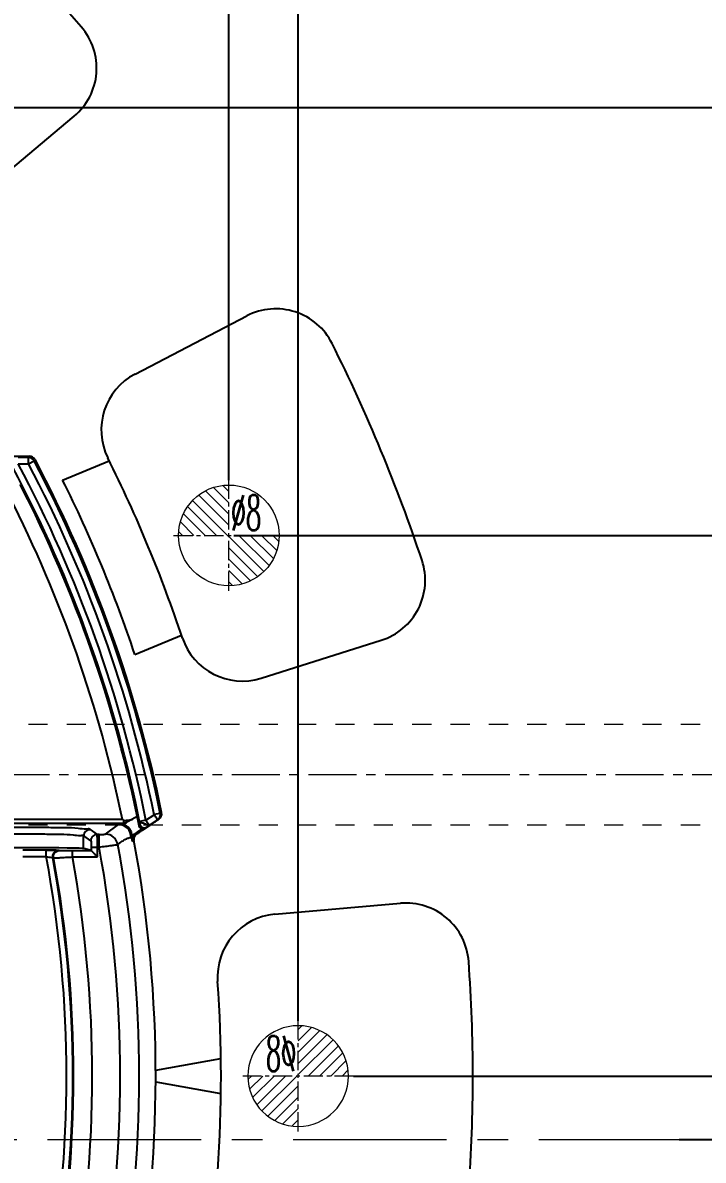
# Model space of a CAD drawing. Header units: millimetres. Extents: x 3054 to 4939, y -1170 to 130.
# Drawn here: x 4702.9 to 4756.9, y -792.7 to -702.3 of the extents above; entities that cross this region are included whole.
import ezdxf

# ---------------------------------------------------------------- set-up
doc = ezdxf.new("R2010")
doc.units = ezdxf.units.MM
doc.header["$LTSCALE"] = 16.335
doc.header["$PDMODE"] = 3
doc.header["$PDSIZE"] = 0.3125
doc.linetypes.add('CENTER', pattern=[0.6, 0.375, -0.075, 0.075, -0.075])
doc.linetypes.add('HIDDEN', pattern=[0.2, 0.1, -0.1])
doc.layers.get('0').update_dxf_attribs({"linetype": 'CONTINUOUS'})
doc.layers.get('Defpoints').update_dxf_attribs({"linetype": 'CONTINUOUS'})
doc.layers.add('11', color=7, linetype='CONTINUOUS')
for name, color, linetype, lineweight in [('center', 1, 'CENTER', 9), ('cool', 153, 'HIDDEN', 9), ('epin', 13, 'CONTINUOUS', 9)]:
    doc.layers.add(name, color=color, linetype=linetype, lineweight=lineweight)
doc.styles.get("Standard").update_dxf_attribs({"font": 'txt', "width": 0.8})
doc.styles.add('TXT05', font='txt.shx', dxfattribs={"width": 0.5, "bigfont": 'gbcbig.shx'})
doc.dimstyles.get("Standard").update_dxf_attribs({"dimtxt": 0.15625, "dimasz": 0.1875, "dimexe": 0.125, "dimexo": 0.0625, "dimtad": 0, "dimtih": 1, "dimtoh": 1, "dimdsep": 46, "dimtxsty": 'Standard', "dimcen": 0.09, "dimadec": 0, "dimazin": 0, "dimtp": 0.01, "dimtm": 0.01, "dimtfac": 1, "dimtofl": 0, "dimtmove": 0, "dimatfit": 3, "dimfxl": 0, "dimtolj": 1, "dimarcsym": 0})

# ---------------------------------------------------------------- blocks, each defined once
blk = doc.blocks.new('epin_ejp_8')
at = {"layer": 'epin'}
h = blk.add_hatch(dxfattribs=at)
h.set_pattern_fill('_ANSI31', color=123, scale=0.2, angle=90, style=0)
h.set_pattern_definition([(135, (-3609.8168, 780.7174), (-0.44901281, -0.44901281), [])])
h.paths.add_polyline_path([(0, 4, 0.414214), (-4, 0), (0, 0)])
h.paths.add_polyline_path([(4, 0), (0, 0), (0, -4, 0.414214)])
at = {"layer": 'epin', "color": 1, "linetype": 'CENTER', "ltscale": 0.248791}
for p, q in [((0, -4.4), (0, 4.4)), ((-4.4, 0), (4.4, 0))]:
    blk.add_line(p, q, dxfattribs=at)
at = {"layer": 'epin'}
blk.add_circle((0, 0), 4, dxfattribs=at)
at = {"layer": 'epin', "color": 6, "style": 'TXT05', "width": 0.5}
blk.add_text('%%c8', height=2.8, dxfattribs=at).set_placement((0.16, 0.4))
blk = doc.blocks.new('4')
at = {"layer": '11', "color": 3, "linetype": 'Continuous'}
for p, q in [((-12.852, 216.652), (-13.724, 226.616)), ((12.852, 216.656), (13.724, 226.619)), ((-7, 208.127), (-7, 212.136)), ((7, 208.13), (7, 212.139))]:
    blk.add_line(p, q, dxfattribs=at)
for centre, radius, start, end in [((0.026, 105), 127.366, 85.91485, 94.10934), ((-8.743, 227.051), 5, 94.10934, 185), ((8.743, 227.055), 5, 355, 85.91485), ((-7.871, 217.088), 5, 185, 274.03007), ((7.871, 217.092), 5, 265.99628, 355), ((0.026, 105), 107.366, 85.99628, 94.03007), ((0.026, 105), 103.366, 86.13132, 93.8975)]:
    blk.add_arc(centre, radius, start, end, dxfattribs=at)
blk = doc.blocks.new('*D215')
at = {"color": 4, "lineweight": -2}
blk.add_line((4755.002, -791.002), (4780.713, -791.002), dxfattribs=at)
at = {"layer": 'Defpoints', "color": 0}
for p in [(4611.243, -791.002), (4755.002, -791.002), (4780.713, -791.002)]:
    blk.add_point(p, dxfattribs=at)
at = {"color": 6, "insert": (4785.713, -791.002), "char_height": 5, "attachment_point": 5}
blk.add_mtext('\\A1;0.00', dxfattribs=at)
blk = doc.blocks.new('*D216')
at = {"color": 4, "lineweight": -2}
blk.add_line((4762.433, -762.001), (4780.713, -762.001), dxfattribs=at)
at = {"layer": 'Defpoints', "color": 0}
for p in [(4762.433, -762.001), (4780.713, -762.001), (4611.243, -791.002)]:
    blk.add_point(p, dxfattribs=at)
at = {"color": 6, "insert": (4788.046, -762.001), "char_height": 5, "attachment_point": 5}
blk.add_mtext('\\A1;29.00', dxfattribs=at)
blk = doc.blocks.new('*D241')
at = {"color": 4, "lineweight": -2}
blk.add_line((4719.639, -743.002), (4780.713, -743.002), dxfattribs=at)
at = {"layer": 'Defpoints', "color": 0}
for p in [(4719.639, -743.002), (4780.713, -743.002), (4611.243, -791.002)]:
    blk.add_point(p, dxfattribs=at)
at = {"color": 6, "insert": (4788.046, -743.002), "char_height": 5, "attachment_point": 5}
blk.add_mtext('\\A1;48.00', dxfattribs=at)
blk = doc.blocks.new('*D242')
at = {"color": 4, "lineweight": -2}
blk.add_line((4697.639, -709.002), (4780.713, -709.002), dxfattribs=at)
at = {"layer": 'Defpoints', "color": 0}
for p in [(4697.639, -709.002), (4780.713, -709.002), (4611.243, -791.002)]:
    blk.add_point(p, dxfattribs=at)
at = {"color": 6, "insert": (4788.046, -709.002), "char_height": 5, "attachment_point": 5}
blk.add_mtext('\\A1;82.00', dxfattribs=at)
blk = doc.blocks.new('*D243')
at = {"color": 4, "lineweight": -2}
blk.add_line((4721.21, -694.001), (4780.713, -694.001), dxfattribs=at)
at = {"layer": 'Defpoints', "color": 0}
for p in [(4721.21, -694.001), (4780.713, -694.001), (4611.243, -791.002)]:
    blk.add_point(p, dxfattribs=at)
at = {"color": 6, "insert": (4788.046, -694.001), "char_height": 5, "attachment_point": 5}
blk.add_mtext('\\A1;97.00', dxfattribs=at)
blk = doc.blocks.new('*D244')
at = {"color": 4, "lineweight": -2}
blk.add_line((4658.639, -680.002), (4780.713, -680.002), dxfattribs=at)
at = {"layer": 'Defpoints', "color": 0}
for p in [(4658.639, -680.002), (4780.713, -680.002), (4611.243, -791.002)]:
    blk.add_point(p, dxfattribs=at)
at = {"color": 6, "insert": (4788.046, -680.002), "char_height": 5, "attachment_point": 5}
blk.add_mtext('\\A1;111.00', dxfattribs=at)
blk = doc.blocks.new('*D245')
at = {"color": 4, "lineweight": -2}
blk.add_line((4615.643, -674.002), (4780.713, -674.002), dxfattribs=at)
at = {"layer": 'Defpoints', "color": 0}
for p in [(4615.643, -674.002), (4780.713, -674.002), (4611.243, -791.002)]:
    blk.add_point(p, dxfattribs=at)
at = {"color": 6, "insert": (4788.713, -674.002), "char_height": 5, "attachment_point": 5}
blk.add_mtext('\\A1;117.00', dxfattribs=at)
blk = doc.blocks.new('*D246')
at = {"color": 4, "lineweight": -2}
for p, q in [((4760.713, -673.002), (4770.713, -667.041)), ((4770.713, -667.041), (4780.713, -667.041)), ((4742.618, -673.002), (4760.713, -673.002))]:
    blk.add_line(p, q, dxfattribs=at)
at = {"layer": 'Defpoints', "color": 0}
for p in [(4780.713, -667.041), (4742.618, -673.002), (4611.243, -791.002)]:
    blk.add_point(p, dxfattribs=at)
at = {"color": 6, "insert": (4788.713, -667.041), "char_height": 5, "attachment_point": 5}
blk.add_mtext('\\A1;118.00', dxfattribs=at)
blk = doc.blocks.new('*D247')
at = {"color": 4, "lineweight": -2}
blk.add_line((4745.254, -815.002), (4780.713, -815.002), dxfattribs=at)
at = {"layer": 'Defpoints', "color": 0}
for p in [(4611.243, -791.002), (4745.254, -815.002), (4780.713, -815.002)]:
    blk.add_point(p, dxfattribs=at)
at = {"color": 6, "insert": (4788.046, -815.002), "char_height": 5, "attachment_point": 5}
blk.add_mtext('\\A1;24.00', dxfattribs=at)
blk = doc.blocks.new('*D248')
at = {"color": 4, "lineweight": -2}
for p, q in [((4760.713, -859.001), (4770.713, -847.002)), ((4770.713, -847.002), (4780.713, -847.002)), ((4702.639, -859.001), (4760.713, -859.001))]:
    blk.add_line(p, q, dxfattribs=at)
at = {"layer": 'Defpoints', "color": 0}
for p in [(4611.243, -791.002), (4780.713, -847.002), (4702.639, -859.001)]:
    blk.add_point(p, dxfattribs=at)
at = {"color": 6, "insert": (4788.046, -847.002), "char_height": 5, "attachment_point": 5}
blk.add_mtext('\\A1;68.00', dxfattribs=at)
blk = doc.blocks.new('*D249')
at = {"color": 4, "lineweight": -2}
blk.add_line((4737.751, -873.002), (4780.713, -873.002), dxfattribs=at)
at = {"layer": 'Defpoints', "color": 0}
for p in [(4611.243, -791.002), (4737.751, -873.002), (4780.713, -873.002)]:
    blk.add_point(p, dxfattribs=at)
at = {"color": 6, "insert": (4788.046, -873.002), "char_height": 5, "attachment_point": 5}
blk.add_mtext('\\A1;82.00', dxfattribs=at)
blk = doc.blocks.new('*D250')
at = {"color": 4, "lineweight": -2}
blk.add_line((4647.643, -899.002), (4780.713, -899.002), dxfattribs=at)
at = {"layer": 'Defpoints', "color": 0}
for p in [(4611.243, -791.002), (4647.643, -899.002), (4780.713, -899.002)]:
    blk.add_point(p, dxfattribs=at)
at = {"color": 6, "insert": (4789.046, -899.002), "char_height": 5, "attachment_point": 5}
blk.add_mtext('\\A1;108.00', dxfattribs=at)
blk = doc.blocks.new('*D251')
at = {"color": 4, "lineweight": -2}
blk.add_line((4748.543, -909.002), (4780.713, -909.002), dxfattribs=at)
at = {"layer": 'Defpoints', "color": 0}
for p in [(4611.243, -791.002), (4748.543, -909.002), (4780.713, -909.002)]:
    blk.add_point(p, dxfattribs=at)
at = {"color": 6, "insert": (4788.713, -909.002), "char_height": 5, "attachment_point": 5}
blk.add_mtext('\\A1;118.00', dxfattribs=at)
blk = doc.blocks.new('*D253')
at = {"color": 4, "lineweight": -2}
for p, q in [((4715.239, -634.173), (4715.239, -624.173)), ((4719.239, -644.173), (4715.239, -634.173)), ((4719.239, -738.601), (4719.239, -644.173))]:
    blk.add_line(p, q, dxfattribs=at)
at = {"layer": 'Defpoints', "color": 0}
for p in [(4715.239, -624.173), (4719.239, -738.601), (4611.243, -791.002)]:
    blk.add_point(p, dxfattribs=at)
at = {"color": 6, "insert": (4715.239, -615.84), "char_height": 5, "attachment_point": 5, "rotation": 90}
blk.add_mtext('\\A1;108.00', dxfattribs=at)
blk = doc.blocks.new('*D254')
at = {"color": 4, "lineweight": -2}
blk.add_line((4739.743, -664.202), (4739.743, -624.173), dxfattribs=at)
at = {"layer": 'Defpoints', "color": 0}
for p in [(4739.743, -624.173), (4739.743, -664.202), (4611.243, -791.002)]:
    blk.add_point(p, dxfattribs=at)
at = {"color": 6, "insert": (4739.743, -615.173), "char_height": 5, "attachment_point": 5, "rotation": 90}
blk.add_mtext('\\A1;128.50', dxfattribs=at)
blk = doc.blocks.new('*D256')
at = {"color": 4, "lineweight": -2}
for p, q in [((4698.239, -863.401), (4698.239, -935.466)), ((4698.239, -935.466), (4706.239, -945.466)), ((4706.239, -945.466), (4706.239, -955.466))]:
    blk.add_line(p, q, dxfattribs=at)
at = {"layer": 'Defpoints', "color": 0}
for p in [(4611.243, -791.002), (4698.239, -863.401), (4706.239, -955.466)]:
    blk.add_point(p, dxfattribs=at)
at = {"color": 6, "insert": (4706.239, -962.799), "char_height": 5, "attachment_point": 5, "rotation": 90}
blk.add_mtext('\\A1;87.00', dxfattribs=at)
blk = doc.blocks.new('*D257')
at = {"color": 4, "lineweight": -2}
blk.add_line((4739.743, -917.802), (4739.743, -955.466), dxfattribs=at)
at = {"layer": 'Defpoints', "color": 0}
for p in [(4611.243, -791.002), (4739.743, -917.802), (4739.743, -955.466)]:
    blk.add_point(p, dxfattribs=at)
at = {"color": 6, "insert": (4739.743, -964.466), "char_height": 5, "attachment_point": 5, "rotation": 90}
blk.add_mtext('\\A1;128.50', dxfattribs=at)
blk = doc.blocks.new('*D259')
at = {"color": 4, "lineweight": -2}
for p, q in [((4760.382, -785.971), (4770.382, -781.558)), ((4770.382, -781.558), (4780.382, -781.558)), ((4729.143, -785.971), (4760.382, -785.971))]:
    blk.add_line(p, q, dxfattribs=at)
at = {"layer": 'Defpoints', "color": 0}
for p in [(4780.382, -781.558), (4729.143, -785.971), (4611.243, -791.001)]:
    blk.add_point(p, dxfattribs=at)
at = {"color": 6, "insert": (4786.048, -781.558), "char_height": 5, "attachment_point": 5}
blk.add_mtext('\\A1;5.03', dxfattribs=at)
blk = doc.blocks.new('*D260')
at = {"color": 4, "lineweight": -2}
blk.add_line((4724.743, -781.571), (4724.743, -624.743), dxfattribs=at)
at = {"layer": 'Defpoints', "color": 0}
for p in [(4724.743, -624.743), (4724.743, -781.571), (4611.243, -791.001)]:
    blk.add_point(p, dxfattribs=at)
at = {"color": 6, "insert": (4724.743, -616.409), "char_height": 5, "attachment_point": 5, "rotation": 90}
blk.add_mtext('\\A1;113.50', dxfattribs=at)

msp = doc.modelspace()

# ---------------------------------------------------------------- linework, layer by layer
at = {"color": 6, "linetype": 'Continuous'}
for p, q in [((4701.328, -736.703), (4703.395, -736.703)), ((4703.328, -736.814), (4703.395, -736.703)), ((4703.328, -736.814), (4702.504, -736.814)), ((4702.504, -737.316), (4703.328, -737.316)), ((4703.328, -737.316), (4703.328, -736.814)), ((4703.328, -737.316), (4703.773, -737.082)), ((4703.772, -737.082), (4703.839, -736.97)), ((4710.784, -765.589), (4690.685, -765.589)), ((4710.784, -765.589), (4710.869, -765.626)), ((4710.869, -765.627), (4710.869, -765.881)), ((4712.051, -765.283), (4710.952, -765.91)), ((4712.647, -765.635), (4712.155, -765.734)), ((4712.647, -765.635), (4713.301, -765.199)), ((4712.647, -765.635), (4712.926, -766.053)), ((4713.68, -765.55), (4712.666, -766.227)), ((4713.794, -765.098), (4713.302, -765.198)), ((4713.894, -765.031), (4713.794, -765.098)), ((4690.616, -765.881), (4710.869, -765.881)), ((4708.213, -766.39), (4708.778, -766.767)), ((4709.434, -766.75), (4710.466, -765.98)), ((4710.7, -765.977), (4710.869, -765.881)), ((4710.869, -765.881), (4711.117, -765.816)), ((4711.776, -766.826), (4712.659, -766.231)), ((4712.104, -766.054), (4712.202, -766.035)), ((4712.321, -766.337), (4712.376, -766.42)), ((4712.656, -766.234), (4712.376, -766.42)), ((4712.926, -766.053), (4712.656, -766.234)), ((4707.703, -767.898), (4707.703, -766.894)), ((4708.276, -767.27), (4707.71, -766.893)), ((4708.926, -766.767), (4708.778, -766.767)), ((4708.926, -767.771), (4708.926, -766.767)), ((4711.423, -767.007), (4711.435, -767.007)), ((4711.497, -767.01), (4711.517, -767.109)), ((4711.695, -767.241), (4711.564, -767.333)), ((4711.567, -766.892), (4711.649, -766.95)), ((4711.718, -766.74), (4711.776, -766.826)), ((4711.898, -766.738), (4711.768, -766.831)), ((4711.776, -766.825), (4711.91, -766.73)), ((4705.735, -768.039), (4705.799, -768.044)), ((4706.81, -768.056), (4708.3, -768.056)), ((4706.81, -768.555), (4706.81, -768.056)), ((4708.301, -768.056), (4707.71, -767.898)), ((4708.301, -767.771), (4708.926, -767.771)), ((4708.301, -767.771), (4708.301, -768.056)), ((4708.804, -768.555), (4708.804, -767.771)), ((4702.868, -768.527), (4704.719, -768.527)), ((4705.248, -768.611), (4705.312, -768.616)), ((4706.81, -768.555), (4708.804, -768.555))]:
    msp.add_line(p, q, dxfattribs=at)
at = {"color": 3}
for p, q in [((4713.425, -785.502), (4718.603, -784.589)), ((4713.425, -786.439), (4718.604, -787.353))]:
    msp.add_line(p, q, dxfattribs=at)
at = {"color": 6, "linetype": 'Continuous'}
for points in [[(4712.655, -766.233), (4712.47, -766.276), (4712.296, -766.199), (4712.203, -766.035)], [(4712.526, -766.277), (4712.563, -766.271), (4712.599, -766.261), (4712.633, -766.246), (4712.666, -766.227)], [(4711.555, -767.262), (4711.563, -767.149), (4711.596, -767.044), (4711.647, -766.953)], [(4705.76, -768.04), (4705.518, -768.032), (4705.146, -768.029), (4702.868, -768.027)]]:
    msp.add_lwpolyline(points, dxfattribs=at)
for centre, radius, start, end in [((4703.395, -737.205), 0.502, 27.87918, 90.00722), ((4611.269, -785.971), 102.884, 11.1715, 28.07079), ((4611.269, -785.971), 103.398, 11.34245, 28.07043), ((4703.328, -737.317), 0.503, 27.91501, 89.95803), ((4611.269, -785.971), 104.126, 11.50732, 27.85684), ((4611.269, -785.971), 104.628, 11.50732, 27.85684), ((4611.269, -785.971), 104.74, 11.53234, 27.89362), ((4611.269, -785.971), 102.78, 11.16158, 27.22615), ((4611.269, -785.971), 101.582, 11.57456, 26.98672), ((4574.473, -858.312), 167.163, 33.67781, 33.85004), ((4713.302, -765.199), 0.502, 303.6965, 11.58197), ((4713.401, -765.132), 0.503, 303.6433, 11.52057), ((4708.213, -766.893), 0.502, 89.97471, 180.00838), ((4711.654, -872.337), 106.365, 90.51353, 90.63988), ((4710.467, -766.983), 1.004, 358.54265, 90.06006), ((4710.695, -765.451), 0.526, 270.53351, 288.08156), ((4710.702, -765.471), 0.505, 288.08374, 299.68584), ((4710.466, -766.983), 1.104, 4.75374, 69.1908), ((4710.871, -765.381), 0.5, 269.86017, 299.54165), ((4760.11, -837.846), 86.011, 123.75442, 124.23756), ((4709.432, -767.756), 1.006, 10.58297, 89.88873), ((4712.06, -767.244), 0.505, 124.37275, 180.38662), ((4611.269, -785.971), 102.158, 349.24974, 10.56469), ((4712.188, -767.149), 0.502, 123.65239, 190.53706), ((4611.269, -785.971), 99.339, 349.44349, 10.55651), ((4611.269, -785.971), 100.845, 349.48745, 10.51254), ((4611.269, -785.971), 95.076, 349.42738, 10.57197), ((4611.269, -785.971), 95.569, 349.54409, 10.45513), ((4611.269, -785.971), 95.63, 349.55381, 10.4454), ((4611.269, -785.971), 97.117, 349.66894, 10.33032)]:
    msp.add_arc(centre, radius, start, end, dxfattribs=at)
msp.add_ellipse((4703.253, -767.898), major_axis=(4.45, 0), ratio=0.013964, start_param=6.284159, end_param=9.423805, dxfattribs=at)
for points, knots in [([(4710.87, -765.627), (4710.894, -765.637), (4710.946, -765.653), (4711.026, -765.66), (4711.079, -765.652), (4711.105, -765.646)], [0, 0, 0, 0, 0.336716, 0.671601, 1, 1, 1, 1]), ([(4711.105, -765.646), (4711.168, -765.643), (4711.286, -765.635), (4711.449, -765.607), (4711.547, -765.571), (4711.588, -765.547)], [0, 0, 0, 0, 0.379797, 0.714199, 1, 1, 1, 1]), ([(4711.105, -765.646), (4711.117, -765.667), (4711.137, -765.704), (4711.154, -765.754), (4711.15, -765.797), (4711.128, -765.809), (4711.117, -765.816)], [0, 0, 0, 0, 0.381866, 0.646285, 0.807528, 1, 1, 1, 1]), ([(4711.911, -766.729), (4711.985, -766.68), (4712.142, -766.575), (4712.393, -766.407), (4712.674, -766.22), (4712.983, -766.014), (4713.322, -765.789), (4713.557, -765.632), (4713.68, -765.55)], [0, 0, 0, 0, 0.125323, 0.267415, 0.425934, 0.600873, 0.792234, 1, 1, 1, 1]), ([(4703.253, -766.218), (4702.75, -766.218), (4701.775, -766.218), (4700.471, -766.261), (4699.318, -766.241), (4698.791, -766.383), (4698.305, -766.31), (4698.3, -766.391)], [0, 0, 0, 0, 0.304146, 0.584575, 0.80857, 0.951056, 1, 1, 1, 1]), ([(4708.206, -766.391), (4708.202, -766.31), (4707.716, -766.383), (4707.189, -766.241), (4706.036, -766.261), (4704.731, -766.218), (4703.756, -766.218), (4703.253, -766.218)], [0, 0, 0, 0, 0.048937, 0.191428, 0.41545, 0.695895, 1, 1, 1, 1]), ([(4712.376, -766.42), (4712.327, -766.454), (4712.234, -766.516), (4712.102, -766.605), (4711.984, -766.684), (4711.877, -766.756), (4711.809, -766.803), (4711.776, -766.825)], [0, 0, 0, 0, 0.246829, 0.464263, 0.65843, 0.834922, 1, 1, 1, 1]), ([(4712.316, -766.337), (4712.28, -766.319), (4712.212, -766.273), (4712.141, -766.18), (4712.114, -766.108), (4712.108, -766.074)], [0, 0, 0, 0, 0.344443, 0.702103, 1, 1, 1, 1]), ([(4712.203, -766.037), (4712.205, -766.027), (4712.199, -765.991), (4712.19, -765.927), (4712.174, -765.836), (4712.162, -765.77), (4712.155, -765.734)], [0, 0, 0, 0, 0.106665, 0.339897, 0.642809, 1, 1, 1, 1]), ([(4712.155, -765.734), (4712.164, -765.756), (4712.216, -765.785), (4712.308, -765.82), (4712.421, -765.857), (4712.505, -765.883), (4712.541, -765.9)], [0, 0, 0, 0, 0.166346, 0.380789, 0.715808, 1, 1, 1, 1]), ([(4712.655, -766.233), (4712.601, -766.266), (4712.469, -766.297), (4712.283, -766.216), (4712.215, -766.098), (4712.203, -766.035)], [0, 0, 0, 0, 0.33458, 0.66241, 1, 1, 1, 1]), ([(4712.656, -766.233), (4712.631, -766.249), (4712.582, -766.272), (4712.508, -766.295), (4712.441, -766.311), (4712.379, -766.325), (4712.34, -766.333), (4712.321, -766.337)], [0, 0, 0, 0, 0.245253, 0.460683, 0.65505, 0.835087, 1, 1, 1, 1]), ([(4712.541, -765.9), (4712.585, -765.921), (4712.67, -765.949), (4712.786, -766.002), (4712.866, -766.017), (4712.914, -766.062), (4712.926, -766.053)], [0, 0, 0, 0, 0.348784, 0.65982, 0.889812, 1, 1, 1, 1]), ([(4698.803, -766.895), (4698.805, -766.823), (4699.234, -766.876), (4699.693, -766.755), (4700.713, -766.765), (4701.887, -766.725), (4703.236, -766.724), (4704.588, -766.725), (4705.769, -766.764), (4706.802, -766.753), (4707.267, -766.876), (4707.702, -766.821), (4707.703, -766.894)], [0, 0, 0, 0, 0.024139, 0.093409, 0.202324, 0.342347, 0.498061, 0.653811, 0.794745, 0.905319, 0.975684, 1, 1, 1, 1]), ([(4708.778, -766.767), (4708.715, -766.767), (4708.585, -766.796), (4708.413, -766.904), (4708.305, -767.076), (4708.276, -767.206), (4708.276, -767.27)], [0, 0, 0, 0, 0.242328, 0.499875, 0.757502, 1, 1, 1, 1]), ([(4708.276, -767.27), (4708.292, -767.288), (4708.284, -767.385), (4708.304, -767.543), (4708.301, -767.69), (4708.301, -767.771)], [0, 0, 0, 0, 0.146517, 0.512647, 1, 1, 1, 1]), ([(4708.804, -767.771), (4708.802, -767.648), (4708.796, -767.416), (4708.798, -767.107), (4708.777, -766.901), (4708.791, -766.793), (4708.778, -766.767)], [0, 0, 0, 0, 0.369484, 0.69373, 0.915216, 1, 1, 1, 1]), ([(4708.926, -766.767), (4708.973, -766.767), (4709.059, -766.767), (4709.178, -766.764), (4709.277, -766.764), (4709.358, -766.754), (4709.414, -766.765), (4709.434, -766.75)], [0, 0, 0, 0, 0.275606, 0.507523, 0.704838, 0.857104, 1, 1, 1, 1]), ([(4710.627, -767.411), (4710.604, -767.429), (4710.559, -767.466), (4710.488, -767.517), (4710.443, -767.553), (4710.421, -767.572)], [0, 0, 0, 0, 0.33507, 0.664882, 1, 1, 1, 1]), ([(4710.627, -767.411), (4710.715, -767.344), (4710.89, -767.225), (4711.149, -767.07), (4711.335, -767.018), (4711.423, -767.007)], [0, 0, 0, 0, 0.3664, 0.704341, 1, 1, 1, 1]), ([(4711.517, -767.109), (4711.52, -767.09), (4711.533, -767.017), (4711.55, -766.944), (4711.567, -766.892)], [0, 0, 0, 0, 0.262733, 1, 1, 1, 1]), ([(4711.517, -767.109), (4711.52, -767.129), (4711.528, -767.165), (4711.537, -767.213), (4711.544, -767.241), (4711.548, -767.253)], [0, 0, 0, 0, 0.406116, 0.752619, 1, 1, 1, 1]), ([(4711.555, -767.247), (4711.555, -767.264), (4711.556, -767.293), (4711.561, -767.321), (4711.564, -767.333)], [0, 0, 0, 0, 0.575752, 1, 1, 1, 1]), ([(4711.718, -766.741), (4711.699, -766.755), (4711.662, -766.785), (4711.61, -766.835), (4711.581, -766.872), (4711.567, -766.892)], [0, 0, 0, 0, 0.333545, 0.666723, 1, 1, 1, 1]), ([(4704.712, -768.027), (4704.869, -768.027), (4705.146, -768.028), (4705.487, -768.033), (4705.672, -768.034), (4705.735, -768.039)], [0, 0, 0, 0, 0.460595, 0.813781, 1, 1, 1, 1]), ([(4704.719, -768.527), (4704.72, -768.445), (4704.72, -768.3), (4704.72, -768.133), (4704.719, -768.049), (4704.719, -768.027)], [0, 0, 0, 0, 0.496707, 0.868239, 1, 1, 1, 1]), ([(4705.251, -768.628), (4705.246, -768.6), (4705.239, -768.53), (4705.253, -768.42), (4705.288, -768.326), (4705.325, -768.261), (4705.357, -768.219), (4705.393, -768.179), (4705.449, -768.13), (4705.533, -768.078), (4705.637, -768.045), (4705.707, -768.039), (4705.735, -768.039)], [0, 0, 0, 0, 0.099433, 0.243582, 0.378815, 0.442277, 0.502613, 0.562853, 0.626007, 0.759959, 0.902089, 1, 1, 1, 1]), ([(4705.314, -768.633), (4705.309, -768.605), (4705.303, -768.534), (4705.316, -768.425), (4705.351, -768.331), (4705.389, -768.266), (4705.421, -768.223), (4705.456, -768.184), (4705.512, -768.135), (4705.597, -768.083), (4705.701, -768.05), (4705.77, -768.044), (4705.798, -768.044)], [0, 0, 0, 0, 0.09942, 0.243573, 0.378811, 0.442275, 0.502615, 0.562858, 0.626015, 0.759972, 0.902106, 1, 1, 1, 1]), ([(4705.799, -768.044), (4705.829, -768.046), (4705.914, -768.048), (4706.072, -768.052), (4706.284, -768.054), (4706.526, -768.055), (4706.705, -768.056), (4706.8, -768.056), (4706.81, -768.056)], [0, 0, 0, 0, 0.090371, 0.251226, 0.469347, 0.719381, 0.970894, 1, 1, 1, 1]), ([(4708.301, -768.056), (4708.32, -768.067), (4708.367, -768.128), (4708.477, -768.225), (4708.626, -768.38), (4708.741, -768.493), (4708.804, -768.555)], [0, 0, 0, 0, 0.092761, 0.31496, 0.626912, 1, 1, 1, 1]), ([(4708.926, -767.771), (4709.105, -767.75), (4709.443, -767.706), (4709.895, -767.649), (4710.213, -767.599), (4710.375, -767.585), (4710.421, -767.572)], [0, 0, 0, 0, 0.357412, 0.679135, 0.905708, 1, 1, 1, 1]), ([(4704.731, -768.529), (4704.803, -768.543), (4704.941, -768.562), (4705.113, -768.6), (4705.217, -768.612), (4705.251, -768.628)], [0, 0, 0, 0, 0.416985, 0.788652, 1, 1, 1, 1]), ([(4705.314, -768.633), (4705.378, -768.639), (4705.552, -768.628), (4705.874, -768.615), (4706.309, -768.585), (4706.634, -768.565), (4706.811, -768.555)], [0, 0, 0, 0, 0.127539, 0.348363, 0.645313, 1, 1, 1, 1])]:
    msp.add_open_spline(points, degree=3, knots=knots, dxfattribs=at)
msp.add_open_spline([(4711.435, -767.007), (4711.447, -767.007), (4711.458, -767.007), (4711.47, -767.009)], degree=3, dxfattribs=at)
at = {"layer": '11', "color": 7, "linetype": 'Continuous'}
for p, q in [((4711.789, -730.181), (4720.66, -725.563)), ((4706.029, -738.604), (4709.734, -737.069)), ((4711.769, -752.462), (4715.474, -750.928)), ((4721.798, -754.345), (4731.336, -751.338))]:
    msp.add_line(p, q, dxfattribs=at)
at = {"layer": '11', "color": 3, "linetype": 'Continuous'}
msp.add_line((4722.899, -773.114), (4732.862, -772.243), dxfattribs=at)
at = {"layer": '11', "color": 7, "linetype": 'Continuous'}
for centre, radius, start, end in [((4722.969, -729.998), 5, 26.61549, 117.5), ((4611.269, -785.971), 129.94, 18.38288, 26.61549), ((4714.098, -734.616), 5, 117.5, 206.53853), ((4611.269, -785.971), 109.94, 18.4597, 26.53853), ((4611.269, -785.971), 105.94, 18.43938, 26.55869), ((4729.833, -746.569), 5, 287.5, 18.38288), ((4720.294, -749.577), 5, 198.4597, 287.5)]:
    msp.add_arc(centre, radius, start, end, dxfattribs=at)
at = {"layer": '11', "color": 3, "linetype": 'Continuous'}
for centre, radius, start, end in [((4733.298, -777.224), 5, 4.10934, 95), ((4723.335, -778.095), 5, 95, 184.03007), ((4611.247, -785.992), 127.366, 355.91485, 4.10934), ((4611.247, -785.992), 107.366, 355.99628, 4.03007)]:
    msp.add_arc(centre, radius, start, end, dxfattribs=at)
at = {"layer": 'center', "color": 1, "linetype": 'CENTER', "ltscale": 1.990328}
msp.add_line((4451.243, -791.001), (4771.243, -791.001), dxfattribs=at)
at = {"layer": 'cool', "ltscale": 0.932966}
for p, q in [((4465.573, -758.001), (4756.913, -758.001)), ((4465.573, -766.001), (4756.913, -766.001))]:
    msp.add_line(p, q, dxfattribs=at)
at = {"layer": 'cool', "color": 1, "linetype": 'CENTER', "ltscale": 0.621977}
msp.add_line((4451.243, -762.001), (4771.243, -762.001), dxfattribs=at)

# ---------------------------------------------------------------- block references
at = {"rotation": 314.999999999991}
msp.add_blockref('4', (4537.004, -860.23), dxfattribs=at)
at = {"layer": 'epin'}
msp.add_blockref('epin_ejp_8', (4719.239, -743.001), dxfattribs=at)
at = {"layer": 'epin', "xscale": -1}
msp.add_blockref('epin_ejp_8', (4724.743, -785.971), dxfattribs=at)

# ---------------------------------------------------------------- dimensions: what is measured, and where the dimension line sits
for feature_location, offset, dtype, origin, picture, middle in [((4739.743, -664.202), (0, 40.029), 1, (4611.243, -791.002), '*D254', (4739.743, -615.173)), ((4719.239, -738.601), (-4, 114.428), 1, (4611.243, -791.002), '*D253', (4715.239, -615.84)), ((4724.743, -781.571), (0, 156.828), 1, (4611.243, -791.001), '*D260', (4724.743, -616.409)), ((4742.618, -673.002), (38.094, 5.961), 0, (4611.243, -791.002), '*D246', (4788.713, -667.041)), ((4615.643, -674.002), (165.07, 0), 0, (4611.243, -791.002), '*D245', (4788.713, -674.002)), ((4658.639, -680.002), (122.074, 0), 0, (4611.243, -791.002), '*D244', (4788.046, -680.002)), ((4721.21, -694.001), (59.503, 0), 0, (4611.243, -791.002), '*D243', (4788.046, -694.001)), ((4697.639, -709.002), (83.074, 0), 0, (4611.243, -791.002), '*D242', (4788.046, -709.002)), ((4719.639, -743.002), (61.074, 0), 0, (4611.243, -791.002), '*D241', (4788.046, -743.002)), ((4762.433, -762.001), (18.28, 0), 0, (4611.243, -791.002), '*D216', (4788.046, -762.001)), ((4729.143, -785.971), (51.238, 4.413), 0, (4611.243, -791.001), '*D259', (4786.048, -781.558)), ((4755.002482492, -791.001835102), (25.710224106, 0), 0, (4611.24263372, -791.001835102), '*D215', (4785.712706598, -791.001835102)), ((4745.254, -815.002), (35.459, 0), 0, (4611.243, -791.002), '*D247', (4788.046, -815.002)), ((4702.639, -859.001), (78.074, 11.999), 0, (4611.243, -791.002), '*D248', (4788.046, -847.002)), ((4737.751, -873.002), (42.962, 0), 0, (4611.243, -791.002), '*D249', (4788.046, -873.002)), ((4647.643, -899.002), (133.07, 0), 0, (4611.243, -791.002), '*D250', (4789.046, -899.002)), ((4748.543, -909.002), (32.17, 0), 0, (4611.243, -791.002), '*D251', (4788.713, -909.002)), ((4698.239, -863.401), (8, -92.065), 1, (4611.243, -791.002), '*D256', (4706.239, -962.799)), ((4739.743, -917.802), (0, -37.664), 1, (4611.243, -791.002), '*D257', (4739.743, -964.466))]:
    dim = msp.add_ordinate_dim(feature_location=feature_location, offset=offset, dtype=dtype, origin=origin, dimstyle='Standard', override={"dimtxt": 5, "dimasz": 5, "dimexe": 0, "dimexo": 0, "dimgap": 0, "dimtih": 0, "dimtoh": 0, "dimzin": 0, "dimcen": 0, "dimclrd": 4, "dimclre": 4, "dimclrt": 6, "dimadec": 2, "dimtp": 0, "dimtm": 0, "dimtzin": 0})
    dim.commit()
    dim.dimension.update_dxf_attribs({"geometry": picture, "text_midpoint": middle})

doc.saveas('drawing.dxf')
